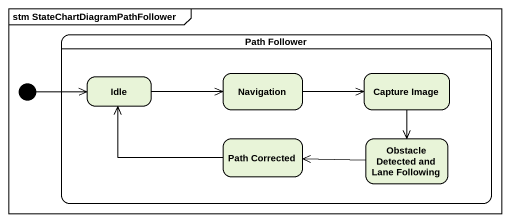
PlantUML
@startuml
mainframe stm StateChartDiagramPathFollower
hide empty description
state "Path Follower" as Path_Follower {
  state Idle
  state Navigation
  state "Capture Image" as Capture_Image
  state "Path Corrected" as Path_Corrected
  state "Obstacle Detected and Lane Following" as Obstacle_Detected_and_Lane
}
state initial1 <<start>>
initial1 -right-> Idle
Idle -right-> Navigation
Navigation -right-> Capture_Image
Capture_Image --> Obstacle_Detected_and_Lane
Path_Corrected -left-> Idle
Obstacle_Detected_and_Lane -left-> Path_Corrected
@enduml
